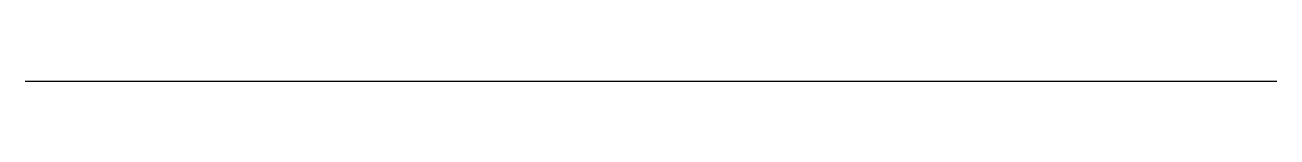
# Model space of a CAD drawing. Extents: x 10 to 3010, y 10 to 10.
import ezdxf

# ---------------------------------------------------------------- set-up
doc = ezdxf.new("R2010")
doc.units = 0
doc.layers.get('0').update_dxf_attribs({"linetype": 'CONTINUOUS'})

msp = doc.modelspace()

# ---------------------------------------------------------------- linework, layer by layer
msp.add_lwpolyline([(10, 10), (3010, 10)])

doc.saveas('drawing.dxf')
